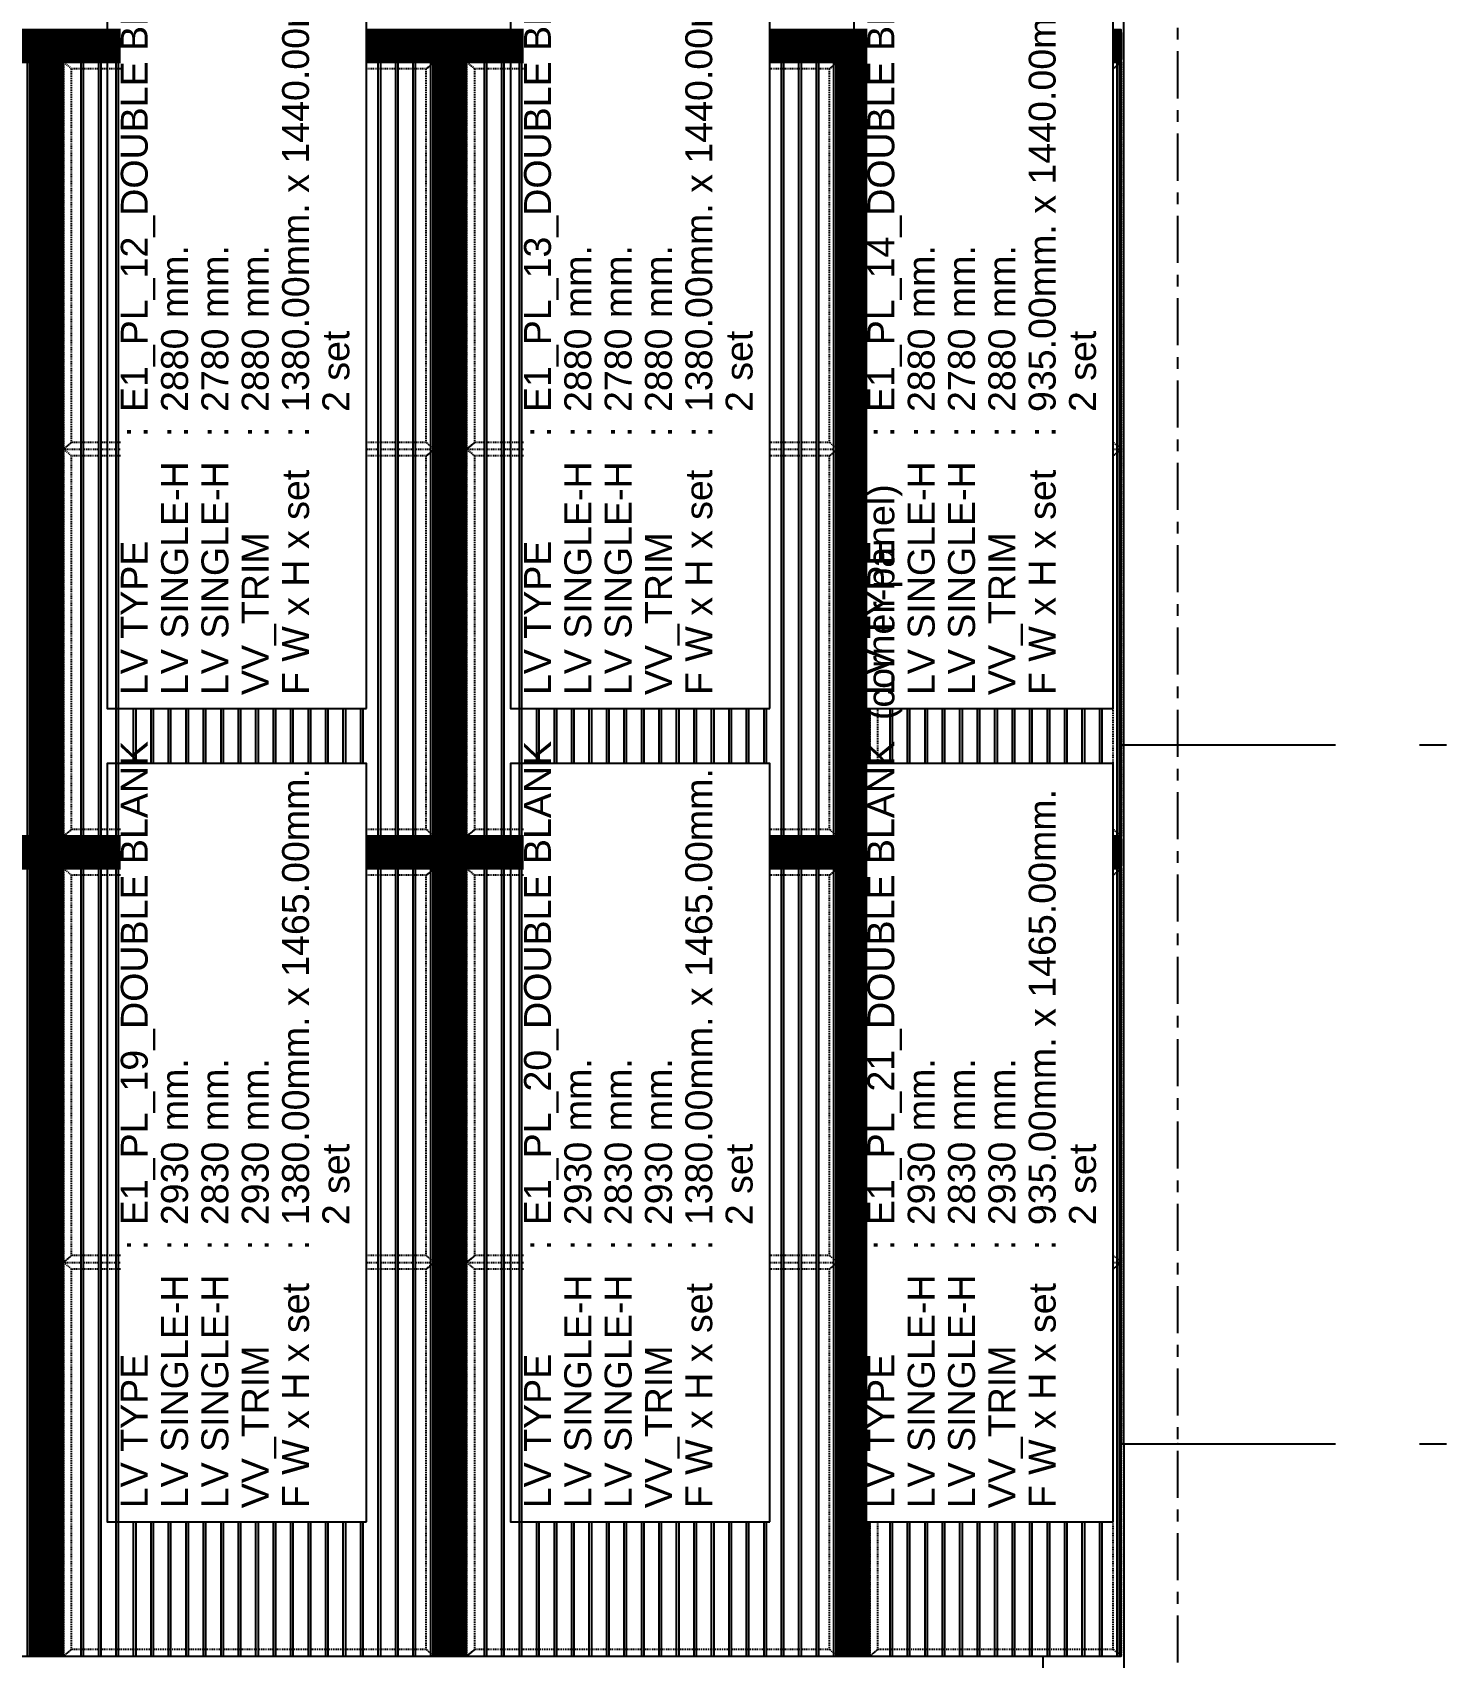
# Model space of a CAD drawing. Header units: millimetres. Extents: x -4391136 to -1798569, y -886572 to -291056.
# Drawn here: x -2420767 to -2415507, y -390535 to -384490 of the extents above; entities that cross this region are included whole.
import ezdxf
from ezdxf.enums import TextEntityAlignment as Align

# ---------------------------------------------------------------- set-up
doc = ezdxf.new("R2010")
doc.units = ezdxf.units.MM
doc.set_wipeout_variables(frame=1)
for name, pattern in [('ACM_Grid2', [9, 6, -1, 1, -1]), ('CENTER', [50.8, 31.75, -6.35, 6.35, -6.35]), ('HIDDEN', [0.375, 0.25, -0.125]), ('HIDDEN2', [4.7625, 3.175, -1.5875]), ('TA_GL_000.70000', [1.925, 0.7, -0.175, 0.175, -0.175, 0.7]), ('TA_GL_005.00000', [13.75, 5, -1.25, 1.25, -1.25, 5]), ('TA_HL_001.00000', [6.5, 3.55, -2.95]), ('Xref-E1-E4$0$E1_Ent2-CRD$0$Dash 1_16_', [317.5, 158.75, -158.75])]:
    doc.linetypes.add(name, pattern=pattern)
for name, color, linetype in [('000 - 0_SYM_DWG_GRID-BUBBLE_MAIN_COLOR_1', 7, 'Continuous'), ('000 - 0_SYM_DWG_GRIDLINE_MAIN_COLOR_251', 7, 'Continuous'), ('000 - GRID', 7, 'CENTER'), ('010 - ASPG_EXTR_MAIN_COLOR_2', 7, 'Continuous'), ('010 - ASPG_EXTR_WIPEOUT_', 7, 'Continuous'), ('010 - ASPG_FRAMING_MAIN_COLOR_1', 7, 'Continuous'), ('010 - ASPG_FRAMING_MAIN_COLOR_2', 7, 'Continuous'), ('010 - ASPG_FRAMING_SUB_COLOR_2', 7, 'Continuous'), ('010 - ASPG_FRAMING_WIPEOUT_', 7, 'Continuous'), ('_[-125x65x6x8', 7, 'Continuous'), ('_PLATE-SC', 7, 'Continuous'), ('_SC -100x100x6x8', 7, 'Continuous'), ('_SC-D1', 7, 'Continuous'), ('G-ANNO-HATCH-G251', 7, 'Continuous'), ('Xref-E1-E4$0$E1_Ent2-CRD$0$_Beam', 7, 'Continuous'), ('Xref-E1-E4$0$E1_Ent2-CRD$0$_Col', 7, 'Continuous'), ('Xref-E1-E4$0$E1_Ent2-CRD$0$A-242-MH_STAIR', 7, 'Xref-E1-E4$0$E1_Ent2-CRD$0$Dash 1_16_')]:
    doc.layers.add(name, color=color, linetype=linetype)
for name, color, linetype, plot in [('000 - ESTIMATE_ASPG_MAIN_COLOR_6', 7, 'Continuous', False), ('000 - ESTIMATE_ASPG_TEXT_COLOR_1', 7, 'Continuous', False), ('000 - ESTIMATE_ASPG_WIPEOUT_', 7, 'Continuous', False), ('000_AREA_ASPG_AREA_HATCH_', 7, 'Continuous', False), ('000_AREA_ASPG_AREA_MAIN_COLOR_1', 7, 'Continuous', False)]:
    doc.layers.add(name, color=color, linetype=linetype, plot=plot)
doc.layers.add('ACM_Line_Grid Line _Existing__Lw2_', color=7, linetype='ACM_Grid2', lineweight=9)
doc.styles.add('_Arial', font='arial.ttf')
doc.styles.add('Arial', font='arial.ttf', dxfattribs={"height": 1500})
doc.styles.add('TA', font='', dxfattribs={"height": 4.5})
doc.styles.get('TA').set_extended_font_data('Cordia New')

# ---------------------------------------------------------------- blocks, each defined once
blk = doc.blocks.new('_PL-01')
at = {"layer": 'G-ANNO-HATCH-G251'}
h = blk.add_hatch(dxfattribs=at)
h.set_pattern_fill('AR-CONC', scale=0.05)
h.set_pattern_definition([(50, (-178564.836, -85577.109), (9.10923345, -0.79695428), [0.9525, -10.4775]), (355, (-178564.836, -85577.109), (-1.76217107, 9.55284226), [0.762, -8.3820292]), (100.4514447, (-178564.077, -85577.176), (7.34706235, 8.7558876), [0.80950044, -8.90451223]), (46.1842, (-178564.836, -85574.569), (13.55395204, -2.1021164), [1.42875, -15.71625]), (96.6355576, (-178563.706, -85574.744), (11.8702067, 12.3713062), [1.2142512, -13.3567804]), (351.184151, (-178564.836, -85574.57), (11.8702067, 12.3713062), [1.1429984, -12.5729866]), (21, (-178563.566, -85575.204), (7.58071956, -5.1132599), [0.9525, -10.4775]), (326, (-178563.566, -85575.204), (3.0901014, 9.2093983), [0.762, -8.382]), (71.451445, (-178562.934, -85575.63), (10.67082096, 4.09613844), [0.80950044, -8.9044969]), (37.5, (-178564.8358, -85577.1093), (0.15443016, 4.227751944), [0, -8.2804, 0, -8.509, 0, -8.41375]), (7.5, (-178564.836, -85577.1093), (3.34098313, 5.00902874), [0, -4.8514, 0, -8.0899, 0, -3.20675]), (327.5, (-178567.668, -85577.1093), (6.77952976, -0.2864372), [0, -3.175, 0, -9.906, 0, -13.1445]), (317.5, (-178568.938, -85577.1093), (7.40645907, 1.27132455), [0, -4.1275, 0, -6.5786, 0, -9.3345])])
h.paths.add_polyline_path([(70, 0), (-70, 0), (-70, -10), (70, -10)])
h = blk.add_hatch(dxfattribs=at)
h.set_pattern_fill('ANSI32', scale=0.5, angle=90)
h.set_pattern_definition([(135, (-178371.5467, -85577.1093), (-3.36759605, -3.36759605), []), (135, (-178371.5467, -85574.8643), (-3.36759605, -3.36759605), [])])
h.paths.add_polyline_path([(70, -10), (-70, -10), (-70, -20), (70, -20)])
at = {"color": 7}
for points in [[(-70, 0), (70, 0), (70, -10), (-70, -10)], [(-70, -10), (70, -10), (70, -20), (-70, -20)]]:
    blk.add_lwpolyline(points, close=True, dxfattribs=at)
at = {"layer": 'ACM_Line_Grid Line _Existing__Lw2_', "color": 7, "lineweight": 20}
blk.add_line((0, 0), (0, -20), dxfattribs=at)
blk = doc.blocks.new('*U1506')
at = {"color": 7}
for p, q in [((-3, 4510.5), (-63, 4510.5)), ((-57.9, 4505.5), (-50, 4505.5)), ((-50, 5.5), (-50, 4505.5)), ((-50, 4505.5), (50, 4505.5)), ((-24.8, 4482.1), (-24.8, 4468.8)), ((-24.8, 4482.1), (-23.6, 4480.8)), ((-22.4, 4482.1), (-23.6, 4480.8)), ((-23.6, 4480.8), (-23.6, 4470.1)), ((-22.4, 4482.1), (-21.2, 4480.8)), ((-22.4, 4482.1), (-22.4, 4468.8)), ((-20, 4482.1), (-21.2, 4480.8)), ((-21.2, 4480.8), (-21.2, 4470.1)), ((-20, 4482.1), (-18.8, 4480.8)), ((-20, 4482.1), (-20, 4468.8)), ((-17.6, 4486.3), (-18.8, 4485.5)), ((-18.8, 4485.5), (-18.8, 4465.5)), ((-17.6, 4486.3), (-11, 4486.3)), ((-17.6, 4479.1), (-11, 4479.1)), ((-11, 4486.3), (-9.8, 4485.5)), ((-9.8, 4489), (-9.8, 4462)), ((-9.8, 4489), (-8, 4489)), ((-8, 4489), (-8, 4462)), ((-3, 4505.5), (-3, 4510.5)), ((4, 4462), (4, 4489)), ((5.8, 4489), (4, 4489)), ((5.8, 4462), (5.8, 4489)), ((7, 4486.3), (5.8, 4485.5)), ((13.6, 4486.3), (7, 4486.3)), ((13.6, 4479.1), (7, 4479.1)), ((13.6, 4486.3), (14.8, 4485.5)), ((14.8, 4465.5), (14.8, 4485.5)), ((22.6, 4486.3), (16, 4486.3)), ((22.6, 4479.1), (16, 4479.1)), ((22.6, 4486.3), (23.8, 4485.5)), ((23.8, 4465.5), (23.8, 4485.5)), ((25, 4482.1), (23.8, 4480.8)), ((26.2, 4480.8), (25, 4482.1)), ((25, 4468.8), (25, 4482.1)), ((27.4, 4482.1), (26.2, 4480.8)), ((26.2, 4470.2), (26.2, 4480.8)), ((28.6, 4480.8), (27.4, 4482.1)), ((27.4, 4468.8), (27.4, 4482.1)), ((29.8, 4482.1), (28.6, 4480.8)), ((28.6, 4480.8), (28.6, 4470.2)), ((29.8, 4468.8), (29.8, 4482.1)), ((50, 4505.5), (50, 5.5)), ((-24.8, 4468.8), (-23.6, 4470.1)), ((-23.6, 4470.1), (-22.4, 4468.8)), ((-22.4, 4468.8), (-21.2, 4470.1)), ((-21.2, 4470.1), (-20, 4468.8)), ((-20, 4468.8), (-18.8, 4470.2)), ((-17.6, 4464.7), (-18.8, 4465.5)), ((-17.6, 4471.9), (-11, 4471.9)), ((-17.6, 4464.7), (-11, 4464.7)), ((-11, 4464.7), (-9.8, 4465.5)), ((-9.8, 4462), (-8, 4462)), ((5.8, 4462), (4, 4462)), ((7, 4464.7), (5.8, 4465.5)), ((13.6, 4471.9), (7, 4471.9)), ((13.6, 4464.7), (7, 4464.7)), ((13.6, 4464.7), (14.8, 4465.5)), ((22.6, 4471.9), (16, 4471.9)), ((22.6, 4464.7), (16, 4464.7)), ((22.6, 4464.7), (23.8, 4465.5)), ((25, 4468.8), (23.8, 4470.2)), ((25, 4468.8), (26.2, 4470.2)), ((27.4, 4468.8), (26.2, 4470.2)), ((27.4, 4468.8), (28.6, 4470.2)), ((29.8, 4468.8), (28.6, 4470.2)), ((-3, 0.5), (-63, 0.5)), ((-57.9, 5.5), (-50, 5.5)), ((-50, 5.5), (50, 5.5)), ((-24.8, 28.8), (-24.8, 42.1)), ((-24.8, 42.1), (-23.6, 40.8)), ((-24.8, 28.8), (-23.6, 30.2)), ((-23.6, 40.8), (-22.4, 42.1)), ((-23.6, 30.2), (-23.6, 40.8)), ((-22.4, 28.8), (-23.6, 30.2)), ((-22.4, 42.1), (-21.2, 40.8)), ((-22.4, 28.8), (-22.4, 42.1)), ((-22.4, 28.8), (-21.2, 30.2)), ((-21.2, 40.8), (-20, 42.1)), ((-21.2, 30.2), (-21.2, 40.8)), ((-20, 28.8), (-21.2, 30.2)), ((-20, 42.1), (-18.8, 40.8)), ((-20, 28.8), (-20, 42.1)), ((-20, 28.8), (-18.8, 30.2)), ((-17.6, 46.3), (-18.8, 45.5)), ((-18.8, 25.5), (-18.8, 45.5)), ((-17.6, 24.7), (-18.8, 25.5)), ((-17.6, 46.3), (-11, 46.3)), ((-17.6, 39.1), (-11, 39.1)), ((-17.6, 31.9), (-11, 31.9)), ((-17.6, 24.7), (-11, 24.7)), ((-11, 46.3), (-9.8, 45.5)), ((-11, 24.7), (-9.8, 25.5)), ((-9.8, 22), (-9.8, 49)), ((-9.8, 49), (-8, 49)), ((-9.8, 22), (-8, 22)), ((-8, 22), (-8, 49)), ((-3, 5.5), (-3, 0.5)), ((4, 49), (4, 22)), ((5.8, 49), (4, 49)), ((5.8, 22), (4, 22)), ((5.8, 49), (5.8, 22)), ((7, 46.3), (5.8, 45.5)), ((7, 24.7), (5.8, 25.5)), ((13.6, 46.3), (7, 46.3)), ((13.6, 39.1), (7, 39.1)), ((13.6, 31.9), (7, 31.9)), ((13.6, 24.7), (7, 24.7)), ((13.6, 46.3), (14.8, 45.5)), ((13.6, 24.7), (14.8, 25.5)), ((14.8, 45.5), (14.8, 25.5)), ((22.6, 46.3), (16, 46.3)), ((22.6, 39.1), (16, 39.1)), ((22.6, 31.9), (16, 31.9)), ((22.6, 24.7), (16, 24.7)), ((22.6, 46.3), (23.8, 45.5)), ((22.6, 24.7), (23.8, 25.5)), ((23.8, 45.5), (23.8, 25.5)), ((25, 42.1), (23.8, 40.8)), ((25, 28.8), (23.8, 30.2)), ((25, 42.1), (26.2, 40.8)), ((25, 42.1), (25, 28.8)), ((26.2, 30.1), (25, 28.8)), ((27.4, 42.1), (26.2, 40.8)), ((26.2, 40.8), (26.2, 30.1)), ((27.4, 28.8), (26.2, 30.1)), ((27.4, 42.1), (28.6, 40.8)), ((27.4, 42.1), (27.4, 28.8)), ((28.6, 30.1), (27.4, 28.8)), ((29.8, 42.1), (28.6, 40.8)), ((28.6, 30.1), (28.6, 40.8)), ((29.8, 28.8), (28.6, 30.1)), ((29.8, 42.1), (29.8, 28.8))]:
    blk.add_line(p, q, dxfattribs=at)
at = {"color": 7, "linetype": 'HIDDEN'}
for p, q in [((-8, 4500.5), (-8, 4455.6)), ((-3, 4505.5), (-3, 5.5)), ((3, 5.5), (3, 4505.5)), ((-8, 10.5), (-8, 55.3))]:
    blk.add_line(p, q, dxfattribs=at)
at = {"color": 7}
for points in [[(-17.6, 4486.3, 0.325), (-17.6, 4479.1, 0.325), (-17.6, 4471.9, 0.325), (-17.6, 4464.7, 0.325)], [(-11, 4486.3, -0.325), (-11, 4479.1, -0.325), (-11, 4471.9, -0.325), (-11, 4464.7, -0.325)], [(7, 4464.7, -0.325), (7, 4471.9, -0.325), (7, 4479.1, -0.325), (7, 4486.3, -0.325)], [(13.6, 4464.7, 0.325), (13.6, 4471.9, 0.325), (13.6, 4479.1, 0.325), (13.6, 4486.3, 0.325)], [(22.6, 4464.7, 0.325), (22.6, 4471.9, 0.325), (22.6, 4479.1, 0.325), (22.6, 4486.3, 0.325)], [(-17.6, 24.7, -0.325), (-17.6, 31.9, -0.325), (-17.6, 39.1, -0.325), (-17.6, 46.3, -0.325)], [(-11, 24.7, 0.325), (-11, 31.9, 0.325), (-11, 39.1, 0.325), (-11, 46.3, 0.325)], [(7, 46.3, 0.325), (7, 39.1, 0.325), (7, 31.9, 0.325), (7, 24.7, 0.325)], [(13.6, 46.3, -0.325), (13.6, 39.1, -0.325), (13.6, 31.9, -0.325), (13.6, 24.7, -0.325)], [(22.6, 46.3, -0.325), (22.6, 39.1, -0.325), (22.6, 31.9, -0.325), (22.6, 24.7, -0.325)]]:
    blk.add_lwpolyline(points, format="xyb", dxfattribs=at)
for points in [[(16, 4486.3, 0.325), (16, 4479.1, 0.325), (16, 4471.9, 0.325), (16, 4464.7), (14.8, 4465.5), (14.8, 4485.5)], [(16, 24.7, -0.325), (16, 31.9, -0.325), (16, 39.1, -0.325), (16, 46.3), (14.8, 45.5), (14.8, 25.5)]]:
    blk.add_lwpolyline(points, format="xyb", close=True, dxfattribs=at)
for centre, radius, start, end in [((-57.2, 4511.4), 5.91, 188.47924, 263.15021), ((-18.3, 4475.5), 9.29, 134.32225, 225.67775), ((23.3, 4475.5), 9.29, 314.32225, 45.67775), ((71.5, 4471.4), 47.7, 178.49035, 181.50965), ((-57.2, -0.4), 5.91, 96.84979, 171.52076), ((-18.3, 35.5), 9.29, 134.32225, 225.67775), ((71.5, 39.5), 47.7, 178.49035, 181.50965), ((23.3, 35.5), 9.29, 314.32225, 45.67775)]:
    blk.add_arc(centre, radius, start, end, dxfattribs=at)
at = {"color": 7, "linetype": 'HIDDEN'}
for centre, radius, start, end in [((-13, 4500.5), 5, 0, 90), ((-2.1, 4456.3), 5.91, 186.84979, 261.52076), ((-2.1, 54.6), 5.91, 98.47924, 173.15021), ((-13, 10.5), 5, 270, 0)]:
    blk.add_arc(centre, radius, start, end, dxfattribs=at)
at = {"layer": 'Defpoints', "color": 7}
blk.add_line((0, 4510.5), (0, 0.5), dxfattribs=at)
blk = doc.blocks.new('*U1505')
at = {"color": 7}
for p, q in [((-3, 4510.5), (-63, 4510.5)), ((-57.9, 4505.5), (-50, 4505.5)), ((-50, 5.5), (-50, 4505.5)), ((-50, 4505.5), (50, 4505.5)), ((-24.8, 4482.1), (-24.8, 4468.8)), ((-24.8, 4482.1), (-23.6, 4480.8)), ((-22.4, 4482.1), (-23.6, 4480.8)), ((-23.6, 4480.8), (-23.6, 4470.1)), ((-22.4, 4482.1), (-21.2, 4480.8)), ((-22.4, 4482.1), (-22.4, 4468.8)), ((-20, 4482.1), (-21.2, 4480.8)), ((-21.2, 4480.8), (-21.2, 4470.1)), ((-20, 4482.1), (-18.8, 4480.8)), ((-20, 4482.1), (-20, 4468.8)), ((-17.6, 4486.3), (-18.8, 4485.5)), ((-18.8, 4485.5), (-18.8, 4465.5)), ((-17.6, 4486.3), (-11, 4486.3)), ((-17.6, 4479.1), (-11, 4479.1)), ((-11, 4486.3), (-9.8, 4485.5)), ((-9.8, 4489), (-9.8, 4462)), ((-9.8, 4489), (-8, 4489)), ((-8, 4489), (-8, 4462)), ((-3, 4505.5), (-3, 4510.5)), ((4, 4462), (4, 4489)), ((5.8, 4489), (4, 4489)), ((5.8, 4462), (5.8, 4489)), ((7, 4486.3), (5.8, 4485.5)), ((13.6, 4486.3), (7, 4486.3)), ((13.6, 4479.1), (7, 4479.1)), ((13.6, 4486.3), (14.8, 4485.5)), ((14.8, 4465.5), (14.8, 4485.5)), ((22.6, 4486.3), (16, 4486.3)), ((22.6, 4479.1), (16, 4479.1)), ((22.6, 4486.3), (23.8, 4485.5)), ((23.8, 4465.5), (23.8, 4485.5)), ((25, 4482.1), (23.8, 4480.8)), ((26.2, 4480.8), (25, 4482.1)), ((25, 4468.8), (25, 4482.1)), ((27.4, 4482.1), (26.2, 4480.8)), ((26.2, 4470.2), (26.2, 4480.8)), ((28.6, 4480.8), (27.4, 4482.1)), ((27.4, 4468.8), (27.4, 4482.1)), ((29.8, 4482.1), (28.6, 4480.8)), ((28.6, 4480.8), (28.6, 4470.2)), ((29.8, 4468.8), (29.8, 4482.1)), ((50, 4505.5), (50, 5.5)), ((-24.8, 4468.8), (-23.6, 4470.1)), ((-23.6, 4470.1), (-22.4, 4468.8)), ((-22.4, 4468.8), (-21.2, 4470.1)), ((-21.2, 4470.1), (-20, 4468.8)), ((-20, 4468.8), (-18.8, 4470.2)), ((-17.6, 4464.7), (-18.8, 4465.5)), ((-17.6, 4471.9), (-11, 4471.9)), ((-17.6, 4464.7), (-11, 4464.7)), ((-11, 4464.7), (-9.8, 4465.5)), ((-9.8, 4462), (-8, 4462)), ((5.8, 4462), (4, 4462)), ((7, 4464.7), (5.8, 4465.5)), ((13.6, 4471.9), (7, 4471.9)), ((13.6, 4464.7), (7, 4464.7)), ((13.6, 4464.7), (14.8, 4465.5)), ((22.6, 4471.9), (16, 4471.9)), ((22.6, 4464.7), (16, 4464.7)), ((22.6, 4464.7), (23.8, 4465.5)), ((25, 4468.8), (23.8, 4470.2)), ((25, 4468.8), (26.2, 4470.2)), ((27.4, 4468.8), (26.2, 4470.2)), ((27.4, 4468.8), (28.6, 4470.2)), ((29.8, 4468.8), (28.6, 4470.2)), ((-3, 0.5), (-63, 0.5)), ((-57.9, 5.5), (-50, 5.5)), ((-50, 5.5), (50, 5.5)), ((-24.8, 28.8), (-24.8, 42.1)), ((-24.8, 42.1), (-23.6, 40.8)), ((-24.8, 28.8), (-23.6, 30.2)), ((-23.6, 40.8), (-22.4, 42.1)), ((-23.6, 30.2), (-23.6, 40.8)), ((-22.4, 28.8), (-23.6, 30.2)), ((-22.4, 42.1), (-21.2, 40.8)), ((-22.4, 28.8), (-22.4, 42.1)), ((-22.4, 28.8), (-21.2, 30.2)), ((-21.2, 40.8), (-20, 42.1)), ((-21.2, 30.2), (-21.2, 40.8)), ((-20, 28.8), (-21.2, 30.2)), ((-20, 42.1), (-18.8, 40.8)), ((-20, 28.8), (-20, 42.1)), ((-20, 28.8), (-18.8, 30.2)), ((-17.6, 46.3), (-18.8, 45.5)), ((-18.8, 25.5), (-18.8, 45.5)), ((-17.6, 24.7), (-18.8, 25.5)), ((-17.6, 46.3), (-11, 46.3)), ((-17.6, 39.1), (-11, 39.1)), ((-17.6, 31.9), (-11, 31.9)), ((-17.6, 24.7), (-11, 24.7)), ((-11, 46.3), (-9.8, 45.5)), ((-11, 24.7), (-9.8, 25.5)), ((-9.8, 22), (-9.8, 49)), ((-9.8, 49), (-8, 49)), ((-9.8, 22), (-8, 22)), ((-8, 22), (-8, 49)), ((-3, 5.5), (-3, 0.5)), ((4, 49), (4, 22)), ((5.8, 49), (4, 49)), ((5.8, 22), (4, 22)), ((5.8, 49), (5.8, 22)), ((7, 46.3), (5.8, 45.5)), ((7, 24.7), (5.8, 25.5)), ((13.6, 46.3), (7, 46.3)), ((13.6, 39.1), (7, 39.1)), ((13.6, 31.9), (7, 31.9)), ((13.6, 24.7), (7, 24.7)), ((13.6, 46.3), (14.8, 45.5)), ((13.6, 24.7), (14.8, 25.5)), ((14.8, 45.5), (14.8, 25.5)), ((22.6, 46.3), (16, 46.3)), ((22.6, 39.1), (16, 39.1)), ((22.6, 31.9), (16, 31.9)), ((22.6, 24.7), (16, 24.7)), ((22.6, 46.3), (23.8, 45.5)), ((22.6, 24.7), (23.8, 25.5)), ((23.8, 45.5), (23.8, 25.5)), ((25, 42.1), (23.8, 40.8)), ((25, 28.8), (23.8, 30.2)), ((25, 42.1), (26.2, 40.8)), ((25, 42.1), (25, 28.8)), ((26.2, 30.1), (25, 28.8)), ((27.4, 42.1), (26.2, 40.8)), ((26.2, 40.8), (26.2, 30.1)), ((27.4, 28.8), (26.2, 30.1)), ((27.4, 42.1), (28.6, 40.8)), ((27.4, 42.1), (27.4, 28.8)), ((28.6, 30.1), (27.4, 28.8)), ((29.8, 42.1), (28.6, 40.8)), ((28.6, 30.1), (28.6, 40.8)), ((29.8, 28.8), (28.6, 30.1)), ((29.8, 42.1), (29.8, 28.8))]:
    blk.add_line(p, q, dxfattribs=at)
at = {"color": 7, "linetype": 'HIDDEN'}
for p, q in [((-8, 4500.5), (-8, 4455.6)), ((-3, 4505.5), (-3, 5.5)), ((3, 5.5), (3, 4505.5)), ((-8, 10.5), (-8, 55.3))]:
    blk.add_line(p, q, dxfattribs=at)
at = {"color": 7}
for points in [[(-17.6, 4486.3, 0.325), (-17.6, 4479.1, 0.325), (-17.6, 4471.9, 0.325), (-17.6, 4464.7, 0.325)], [(-11, 4486.3, -0.325), (-11, 4479.1, -0.325), (-11, 4471.9, -0.325), (-11, 4464.7, -0.325)], [(7, 4464.7, -0.325), (7, 4471.9, -0.325), (7, 4479.1, -0.325), (7, 4486.3, -0.325)], [(13.6, 4464.7, 0.325), (13.6, 4471.9, 0.325), (13.6, 4479.1, 0.325), (13.6, 4486.3, 0.325)], [(22.6, 4464.7, 0.325), (22.6, 4471.9, 0.325), (22.6, 4479.1, 0.325), (22.6, 4486.3, 0.325)], [(-17.6, 24.7, -0.325), (-17.6, 31.9, -0.325), (-17.6, 39.1, -0.325), (-17.6, 46.3, -0.325)], [(-11, 24.7, 0.325), (-11, 31.9, 0.325), (-11, 39.1, 0.325), (-11, 46.3, 0.325)], [(7, 46.3, 0.325), (7, 39.1, 0.325), (7, 31.9, 0.325), (7, 24.7, 0.325)], [(13.6, 46.3, -0.325), (13.6, 39.1, -0.325), (13.6, 31.9, -0.325), (13.6, 24.7, -0.325)], [(22.6, 46.3, -0.325), (22.6, 39.1, -0.325), (22.6, 31.9, -0.325), (22.6, 24.7, -0.325)]]:
    blk.add_lwpolyline(points, format="xyb", dxfattribs=at)
for points in [[(16, 4486.3, 0.325), (16, 4479.1, 0.325), (16, 4471.9, 0.325), (16, 4464.7), (14.8, 4465.5), (14.8, 4485.5)], [(16, 24.7, -0.325), (16, 31.9, -0.325), (16, 39.1, -0.325), (16, 46.3), (14.8, 45.5), (14.8, 25.5)]]:
    blk.add_lwpolyline(points, format="xyb", close=True, dxfattribs=at)
for centre, radius, start, end in [((-57.2, 4511.4), 5.91, 188.47924, 263.15021), ((-18.3, 4475.5), 9.29, 134.32225, 225.67775), ((23.3, 4475.5), 9.29, 314.32225, 45.67775), ((71.5, 4471.4), 47.7, 178.49035, 181.50965), ((-57.2, -0.4), 5.91, 96.84979, 171.52076), ((-18.3, 35.5), 9.29, 134.32225, 225.67775), ((71.5, 39.5), 47.7, 178.49035, 181.50965), ((23.3, 35.5), 9.29, 314.32225, 45.67775)]:
    blk.add_arc(centre, radius, start, end, dxfattribs=at)
at = {"color": 7, "linetype": 'HIDDEN'}
for centre, radius, start, end in [((-13, 4500.5), 5, 0, 90), ((-2.1, 4456.3), 5.91, 186.84979, 261.52076), ((-2.1, 54.6), 5.91, 98.47924, 173.15021), ((-13, 10.5), 5, 270, 0)]:
    blk.add_arc(centre, radius, start, end, dxfattribs=at)
at = {"layer": 'Defpoints', "color": 7}
blk.add_line((0, 4510.5), (0, 0.5), dxfattribs=at)
blk = doc.blocks.new('*U1500')
at = {"color": 7, "linetype": 'HIDDEN2', "ltscale": 0.5}
blk.add_line((-6944.3, -26.5), (-16249.2, -26.5), dxfattribs=at)
at = {"color": 7}
blk.add_lwpolyline([(-6944.3, 32.5), (-16249.2, 32.5), (-16249.2, -32.5), (-6944.3, -32.5)], close=True, dxfattribs=at)
blk = doc.blocks.new('*U1501')
at = {"color": 7, "linetype": 'HIDDEN2', "ltscale": 0.5}
blk.add_line((-6944.3, -26.5), (-16249.2, -26.5), dxfattribs=at)
at = {"color": 7}
blk.add_lwpolyline([(-6944.3, 32.5), (-16249.2, 32.5), (-16249.2, -32.5), (-6944.3, -32.5)], close=True, dxfattribs=at)
blk = doc.blocks.new('*U1502')
at = {"color": 7, "linetype": 'HIDDEN2', "ltscale": 0.5}
blk.add_line((-6944.3, -26.5), (-16249.2, -26.5), dxfattribs=at)
at = {"color": 7}
blk.add_lwpolyline([(-6944.3, 32.5), (-16249.2, 32.5), (-16249.2, -32.5), (-6944.3, -32.5)], close=True, dxfattribs=at)
blk = doc.blocks.new('*U1503')
at = {"color": 7, "linetype": 'HIDDEN2', "ltscale": 0.5}
blk.add_line((-6944.3, -26.5), (-16249.2, -26.5), dxfattribs=at)
at = {"color": 7}
blk.add_lwpolyline([(-6944.3, 32.5), (-16249.2, 32.5), (-16249.2, -32.5), (-6944.3, -32.5)], close=True, dxfattribs=at)
blk = doc.blocks.new('_SC-D1')
at = {"color": 7}
blk.add_line((3, -36), (-3, -36), dxfattribs=at)
for points in [[(-50, 0), (50, 0), (50, -6), (-50, -6)], [(-3, -6), (3, -6), (3, -106), (-3, -106)]]:
    blk.add_lwpolyline(points, close=True, dxfattribs=at)
blk = doc.blocks.new('W-1-PP17-ENT2_REV00_20260528-110925_ELEVATION_1_')
at = {"layer": 'Xref-E1-E4$0$E1_Ent2-CRD$0$_Beam', "color": 7, "lineweight": -3}
for p, q in [((-500, 110640), (-9905, 110640)), ((-9905, 106090), (-500, 106090))]:
    blk.add_line(p, q, dxfattribs=at)
at = {"layer": 'Xref-E1-E4$0$E1_Ent2-CRD$0$_Col', "color": 7, "lineweight": -3}
blk.add_lwpolyline([(-500, 114740), (-500, 106090), (-200, 106090), (-200, 114740)], dxfattribs=at)
blk.add_lwpolyline([(-500, 106090), (-200, 106090), (-200, 102290), (-500, 102290)], close=True, dxfattribs=at)
at = {"layer": 'Xref-E1-E4$0$E1_Ent2-CRD$0$A-242-MH_STAIR', "color": 7, "lineweight": -3}
for p, q in [((-2467, 111340), (-2285, 111226.2)), ((-2000, 110740), (-2000, 111340)), ((-1725, 111230), (-1725, 111340)), ((-1700, 111340), (-1700, 110740)), ((-1725, 110930), (-1725, 111230)), ((-1725, 111230), (-500, 111230)), ((-1725, 111230), (-1725, 110930)), ((-2285, 111226.2), (-2005, 111051.2)), ((-2005, 111051.2), (-1811, 110930)), ((-1811, 110930), (-1725, 110930)), ((-1725, 110930), (-500, 110930)), ((-1700, 110740), (-2000, 110740))]:
    blk.add_line(p, q, dxfattribs=at)
at = {"layer": '_[-125x65x6x8', "color": 7}
for name, p in [('*U1500', (6394.3, 110240)), ('*U1502', (6394.3, 108740)), ('*U1503', (6394.3, 107840)), ('*U1501', (6394.3, 106490))]:
    blk.add_blockref(name, p, dxfattribs=at)
at = {"layer": '_PLATE-SC', "color": 7}
for p in [(-3735, 110640), (-800, 110640)]:
    blk.add_blockref('_PL-01', p, dxfattribs=at)
at = {"layer": '_PLATE-SC', "color": 7, "xscale": -1, "rotation": 180}
for p in [(-3735, 106090), (-800, 106090)]:
    blk.add_blockref('_PL-01', p, dxfattribs=at)
at = {"layer": '_SC -100x100x6x8', "color": 7}
for name, p in [('*U1506', (-3735, 106109.5)), ('*U1505', (-800, 106109.5))]:
    blk.add_blockref(name, p, dxfattribs=at)
at = {"layer": '_SC-D1', "color": 7}
for p in [(-3735, 110207.5), (-800, 110207.5), (-3735, 108707.5), (-800, 108707.5), (-3735, 107807.5), (-800, 107807.5), (-3735, 106457.5), (-800, 106457.5)]:
    blk.add_blockref('_SC-D1', p, dxfattribs=at)
blk = doc.blocks.new('*U1519')
at = {"layer": '000 - 0_SYM_DWG_GRIDLINE_MAIN_COLOR_251', "color": 7, "linetype": 'ByBlock', "ltscale": 5}
blk.add_line((20, 0), (-232, 0), dxfattribs=at)
at = {"layer": '000 - 0_SYM_DWG_GRIDLINE_MAIN_COLOR_251', "color": 7}
blk.add_point((-212, 0), dxfattribs=at)
at = {"color": 7, "style": 'TA', "flags": 1}
blk.add_attdef('LOCATION', (6, -6), '', height=4.5, rotation=270, dxfattribs=at)
blk = doc.blocks.new('*U2079')
at = {"layer": '000 - 0_SYM_DWG_GRIDLINE_MAIN_COLOR_251', "color": 7, "linetype": 'ByBlock', "ltscale": 5}
blk.add_line((20, 0), (-295.4, 0), dxfattribs=at)
at = {"color": 7, "style": 'TA', "flags": 1}
blk.add_attdef('LOCATION', (6, -6), '', height=4.5, rotation=270, dxfattribs=at)
at = {"layer": '000 - 0_SYM_DWG_GRID-BUBBLE_MAIN_COLOR_1', "color": 7, "style": 'Arial'}
blk.add_attdef('GRID-HEAD', text='', height=4, rotation=90, dxfattribs=at).set_placement((41.25, 0), align=Align.MIDDLE_CENTER)
blk = doc.blocks.new('W-1-PP17-ENT2_REV00_20260528-110925_ELEVATION_1_DIMS')
at = {"layer": '000 - 0_SYM_DWG_GRIDLINE_MAIN_COLOR_251', "color": 7, "linetype": 'TA_GL_005.00000', "xscale": 50, "yscale": 50, "zscale": 50, "rotation": 180}
for p in [(-10600, 108690), (-10600, 106090)]:
    blk.add_blockref('*U1519', p, dxfattribs=at)
at = {"layer": '000 - GRID', "color": 7, "linetype": 'TA_GL_000.70000', "xscale": 50.00000000000038, "yscale": 50.00000000000038, "zscale": 50.00000000000038, "rotation": 270}
blk.add_blockref('*U2079', (0, 101070), dxfattribs=at)
blk = doc.blocks.new('*U2054')
at = {"color": 7}
blk.add_wipeout([(50, 0), (1450, 0), (1450, 2930), (50, 2930)], dxfattribs=at).dxf.layer = '010 - ASPG_EXTR_WIPEOUT_'
at = {"layer": '010 - ASPG_EXTR_MAIN_COLOR_2', "color": 7}
for points in [[(125, 0), (135.2, 0), (135.2, 2930), (125, 2930)], [(190, 0), (200.2, 0), (200.2, 2930), (190, 2930)], [(255, 0), (265.2, 0), (265.2, 2930), (255, 2930)], [(320, 0), (330.2, 0), (330.2, 2930), (320, 2930)], [(385, 0), (395.2, 0), (395.2, 2930), (385, 2930)], [(450, 0), (460.2, 0), (460.2, 2930), (450, 2930)], [(515, 0), (525.2, 0), (525.2, 2930), (515, 2930)], [(580, 0), (590.2, 0), (590.2, 2930), (580, 2930)], [(645, 0), (655.2, 0), (655.2, 2930), (645, 2930)], [(710, 0), (720.2, 0), (720.2, 2930), (710, 2930)], [(775, 0), (785.2, 0), (785.2, 2930), (775, 2930)], [(840, 0), (850.2, 0), (850.2, 2930), (840, 2930)], [(905, 0), (915.2, 0), (915.2, 2930), (905, 2930)], [(970, 0), (980.2, 0), (980.2, 2930), (970, 2930)], [(1035, 0), (1045.2, 0), (1045.2, 2930), (1035, 2930)], [(1100, 0), (1110.2, 0), (1110.2, 2930), (1100, 2930)], [(1165, 0), (1175.2, 0), (1175.2, 2930), (1165, 2930)], [(1230, 0), (1240.2, 0), (1240.2, 2930), (1230, 2930)], [(1295, 0), (1305.2, 0), (1305.2, 2930), (1295, 2930)], [(1360, 0), (1370.2, 0), (1370.2, 2930), (1360, 2930)]]:
    blk.add_lwpolyline(points, close=True, dxfattribs=at)
at = {"layer": '010 - ASPG_FRAMING_SUB_COLOR_2', "color": 7}
blk.add_lwpolyline([(50, 0), (1450, 0), (1450, 2930), (50, 2930)], close=True, dxfattribs=at)
at = {"color": 7}
for points in [[(-50, 0), (50, 0), (50, 2930), (-50, 2930)], [(1450, 0), (1550, 0), (1550, 2930), (1450, 2930)]]:
    blk.add_wipeout(points, dxfattribs=at).dxf.layer = '010 - ASPG_EXTR_WIPEOUT_'
at = {"layer": '010 - ASPG_EXTR_MAIN_COLOR_2', "color": 7}
blk.add_lwpolyline([(1425, 0), (1435.2, 0), (1435.2, 2930), (1425, 2930)], close=True, dxfattribs=at)
at = {"layer": '010 - ASPG_FRAMING_MAIN_COLOR_1', "color": 7}
for points in [[(-50, 0), (-40, 0), (-40, 2930), (-50, 2930)], [(40, 0), (50, 0), (50, 2930), (40, 2930)], [(1450, 0), (1460, 0), (1460, 2930), (1450, 2930)], [(1540, 0), (1550, 0), (1550, 2930), (1540, 2930)]]:
    blk.add_lwpolyline(points, close=True, dxfattribs=at)
at = {"layer": '010 - ASPG_FRAMING_SUB_COLOR_2', "color": 7}
for points in [[(-50, 0), (50, 0), (50, 2930), (-50, 2930)], [(1450, 0), (1550, 0), (1550, 2930), (1450, 2930)]]:
    blk.add_lwpolyline(points, close=True, dxfattribs=at)
blk = doc.blocks.new('*U2051')
at = {"color": 7}
blk.add_wipeout([(50, 0), (995, 0), (995, 2930), (50, 2930)], dxfattribs=at).dxf.layer = '010 - ASPG_EXTR_WIPEOUT_'
at = {"layer": '010 - ASPG_EXTR_MAIN_COLOR_2', "color": 7}
for points in [[(134, 0), (144.2, 0), (144.2, 2930), (134, 2930)], [(199, 0), (209.2, 0), (209.2, 2930), (199, 2930)], [(264, 0), (274.2, 0), (274.2, 2930), (264, 2930)], [(329, 0), (339.2, 0), (339.2, 2930), (329, 2930)], [(394, 0), (404.2, 0), (404.2, 2930), (394, 2930)], [(459, 0), (469.2, 0), (469.2, 2930), (459, 2930)], [(524, 0), (534.2, 0), (534.2, 2930), (524, 2930)], [(589, 0), (599.2, 0), (599.2, 2930), (589, 2930)], [(654, 0), (664.2, 0), (664.2, 2930), (654, 2930)], [(719, 0), (729.2, 0), (729.2, 2930), (719, 2930)], [(784, 0), (794.2, 0), (794.2, 2930), (784, 2930)], [(849, 0), (859.2, 0), (859.2, 2930), (849, 2930)], [(914, 0), (924.2, 0), (924.2, 2930), (914, 2930)], [(979, 0), (989.2, 0), (989.2, 2930), (979, 2930)]]:
    blk.add_lwpolyline(points, close=True, dxfattribs=at)
at = {"layer": '010 - ASPG_FRAMING_SUB_COLOR_2', "color": 7}
blk.add_lwpolyline([(50, 0), (995, 0), (995, 2930), (50, 2930)], close=True, dxfattribs=at)
at = {"color": 7}
blk.add_wipeout([(-50, 0), (50, 0), (50, 2930), (-50, 2930)], dxfattribs=at).dxf.layer = '010 - ASPG_EXTR_WIPEOUT_'
at = {"layer": '010 - ASPG_FRAMING_MAIN_COLOR_1', "color": 7}
for points in [[(-50, 0), (-40, 0), (-40, 2930), (-50, 2930)], [(40, 0), (50, 0), (50, 2930), (40, 2930)]]:
    blk.add_lwpolyline(points, close=True, dxfattribs=at)
at = {"layer": '010 - ASPG_FRAMING_SUB_COLOR_2', "color": 7}
blk.add_lwpolyline([(-50, 0), (50, 0), (50, 2930), (-50, 2930)], close=True, dxfattribs=at)
blk = doc.blocks.new('*U2052')
at = {"color": 7}
blk.add_wipeout([(0, -40), (10109, -40), (10109, 40), (0, 40)], dxfattribs=at).dxf.layer = '010 - ASPG_FRAMING_WIPEOUT_'
at = {"layer": '010 - ASPG_FRAMING_MAIN_COLOR_2', "color": 7}
blk.add_lwpolyline([(0, -40), (10109, -40), (10109, 40), (0, 40)], close=True, dxfattribs=at)
at = {"color": 7}
for points in [[(-75, 40), (10109, 40), (10109, 50), (-75, 50)], [(-75, -50), (10109, -50), (10109, -40), (-75, -40)]]:
    blk.add_wipeout(points, dxfattribs=at).dxf.layer = '010 - ASPG_FRAMING_WIPEOUT_'
at = {"layer": '010 - ASPG_FRAMING_MAIN_COLOR_1', "color": 7}
for points in [[(-75, 40), (10109, 40), (10109, 50), (-75, 50)], [(-75, -50), (10109, -50), (10109, -40), (-75, -40)]]:
    blk.add_lwpolyline(points, close=True, dxfattribs=at)
blk = doc.blocks.new('*U2053')
at = {"color": 7}
blk.add_wipeout([(0, -40), (10109, -40), (10109, 40), (0, 40)], dxfattribs=at).dxf.layer = '010 - ASPG_FRAMING_WIPEOUT_'
at = {"layer": '010 - ASPG_FRAMING_MAIN_COLOR_2', "color": 7}
blk.add_lwpolyline([(0, -40), (10109, -40), (10109, 40), (0, 40)], close=True, dxfattribs=at)
at = {"color": 7}
for points in [[(-75, 40), (10109, 40), (10109, 50), (-75, 50)], [(-75, -50), (10109, -50), (10109, -40), (-75, -40)]]:
    blk.add_wipeout(points, dxfattribs=at).dxf.layer = '010 - ASPG_FRAMING_WIPEOUT_'
at = {"layer": '010 - ASPG_FRAMING_MAIN_COLOR_1', "color": 7}
for points in [[(-75, 40), (10109, 40), (10109, 50), (-75, 50)], [(-75, -50), (10109, -50), (10109, -40), (-75, -40)]]:
    blk.add_lwpolyline(points, close=True, dxfattribs=at)
blk = doc.blocks.new('*U2041')
at = {"color": 7}
blk.add_wipeout([(50, 0), (1450, 0), (1450, 2880), (50, 2880)], dxfattribs=at).dxf.layer = '010 - ASPG_EXTR_WIPEOUT_'
at = {"layer": '010 - ASPG_EXTR_MAIN_COLOR_2', "color": 7}
for points in [[(125, 0), (135.2, 0), (135.2, 2880), (125, 2880)], [(190, 0), (200.2, 0), (200.2, 2880), (190, 2880)], [(255, 0), (265.2, 0), (265.2, 2880), (255, 2880)], [(320, 0), (330.2, 0), (330.2, 2880), (320, 2880)], [(385, 0), (395.2, 0), (395.2, 2880), (385, 2880)], [(450, 0), (460.2, 0), (460.2, 2880), (450, 2880)], [(515, 0), (525.2, 0), (525.2, 2880), (515, 2880)], [(580, 0), (590.2, 0), (590.2, 2880), (580, 2880)], [(645, 0), (655.2, 0), (655.2, 2880), (645, 2880)], [(710, 0), (720.2, 0), (720.2, 2880), (710, 2880)], [(775, 0), (785.2, 0), (785.2, 2880), (775, 2880)], [(840, 0), (850.2, 0), (850.2, 2880), (840, 2880)], [(905, 0), (915.2, 0), (915.2, 2880), (905, 2880)], [(970, 0), (980.2, 0), (980.2, 2880), (970, 2880)], [(1035, 0), (1045.2, 0), (1045.2, 2880), (1035, 2880)], [(1100, 0), (1110.2, 0), (1110.2, 2880), (1100, 2880)], [(1165, 0), (1175.2, 0), (1175.2, 2880), (1165, 2880)], [(1230, 0), (1240.2, 0), (1240.2, 2880), (1230, 2880)], [(1295, 0), (1305.2, 0), (1305.2, 2880), (1295, 2880)], [(1360, 0), (1370.2, 0), (1370.2, 2880), (1360, 2880)]]:
    blk.add_lwpolyline(points, close=True, dxfattribs=at)
at = {"layer": '010 - ASPG_FRAMING_SUB_COLOR_2', "color": 7}
blk.add_lwpolyline([(50, 0), (1450, 0), (1450, 2880), (50, 2880)], close=True, dxfattribs=at)
at = {"color": 7}
for points in [[(-50, 0), (50, 0), (50, 2880), (-50, 2880)], [(1450, 0), (1550, 0), (1550, 2880), (1450, 2880)]]:
    blk.add_wipeout(points, dxfattribs=at).dxf.layer = '010 - ASPG_EXTR_WIPEOUT_'
at = {"layer": '010 - ASPG_EXTR_MAIN_COLOR_2', "color": 7}
blk.add_lwpolyline([(1425, 0), (1435.2, 0), (1435.2, 2880), (1425, 2880)], close=True, dxfattribs=at)
at = {"layer": '010 - ASPG_FRAMING_MAIN_COLOR_1', "color": 7}
for points in [[(-50, 0), (-40, 0), (-40, 2880), (-50, 2880)], [(40, 0), (50, 0), (50, 2880), (40, 2880)], [(1450, 0), (1460, 0), (1460, 2880), (1450, 2880)], [(1540, 0), (1550, 0), (1550, 2880), (1540, 2880)]]:
    blk.add_lwpolyline(points, close=True, dxfattribs=at)
at = {"layer": '010 - ASPG_FRAMING_SUB_COLOR_2', "color": 7}
for points in [[(-50, 0), (50, 0), (50, 2880), (-50, 2880)], [(1450, 0), (1550, 0), (1550, 2880), (1450, 2880)]]:
    blk.add_lwpolyline(points, close=True, dxfattribs=at)
blk = doc.blocks.new('*U2056')
at = {"color": 7}
blk.add_wipeout([(50, 0), (995, 0), (995, 2880), (50, 2880)], dxfattribs=at).dxf.layer = '010 - ASPG_EXTR_WIPEOUT_'
at = {"layer": '010 - ASPG_EXTR_MAIN_COLOR_2', "color": 7}
for points in [[(134, 0), (144.2, 0), (144.2, 2880), (134, 2880)], [(199, 0), (209.2, 0), (209.2, 2880), (199, 2880)], [(264, 0), (274.2, 0), (274.2, 2880), (264, 2880)], [(329, 0), (339.2, 0), (339.2, 2880), (329, 2880)], [(394, 0), (404.2, 0), (404.2, 2880), (394, 2880)], [(459, 0), (469.2, 0), (469.2, 2880), (459, 2880)], [(524, 0), (534.2, 0), (534.2, 2880), (524, 2880)], [(589, 0), (599.2, 0), (599.2, 2880), (589, 2880)], [(654, 0), (664.2, 0), (664.2, 2880), (654, 2880)], [(719, 0), (729.2, 0), (729.2, 2880), (719, 2880)], [(784, 0), (794.2, 0), (794.2, 2880), (784, 2880)], [(849, 0), (859.2, 0), (859.2, 2880), (849, 2880)], [(914, 0), (924.2, 0), (924.2, 2880), (914, 2880)], [(979, 0), (989.2, 0), (989.2, 2880), (979, 2880)]]:
    blk.add_lwpolyline(points, close=True, dxfattribs=at)
at = {"layer": '010 - ASPG_FRAMING_SUB_COLOR_2', "color": 7}
blk.add_lwpolyline([(50, 0), (995, 0), (995, 2880), (50, 2880)], close=True, dxfattribs=at)
at = {"color": 7}
blk.add_wipeout([(-50, 0), (50, 0), (50, 2880), (-50, 2880)], dxfattribs=at).dxf.layer = '010 - ASPG_EXTR_WIPEOUT_'
at = {"layer": '010 - ASPG_FRAMING_MAIN_COLOR_1', "color": 7}
for points in [[(-50, 0), (-40, 0), (-40, 2880), (-50, 2880)], [(40, 0), (50, 0), (50, 2880), (40, 2880)]]:
    blk.add_lwpolyline(points, close=True, dxfattribs=at)
at = {"layer": '010 - ASPG_FRAMING_SUB_COLOR_2', "color": 7}
blk.add_lwpolyline([(-50, 0), (50, 0), (50, 2880), (-50, 2880)], close=True, dxfattribs=at)
blk = doc.blocks.new('*U2379')
at = {"layer": '010 - ASPG_FRAMING_MAIN_COLOR_1', "color": 7, "linetype": 'ByBlock'}
for points in [[(0, 0), (0, 1380), (25, 1350), (25, 30), (0, 0)], [(1440, 1380), (0, 1380), (25, 1350), (1415, 1350)], [(1440, 0), (1440, 1380), (1415, 1350), (1415, 30), (1440, 0)], [(25, 30), (1415, 30), (1440, 0), (0, 0), (25, 30)]]:
    blk.add_lwpolyline(points, close=True, dxfattribs=at)
blk = doc.blocks.new('*U2380')
at = {"layer": '010 - ASPG_FRAMING_MAIN_COLOR_1', "color": 7, "linetype": 'ByBlock'}
for points in [[(0, 0), (0, 935), (25, 905), (25, 30), (0, 0)], [(1440, 935), (0, 935), (25, 905), (1415, 905)], [(1440, 0), (1440, 935), (1415, 905), (1415, 30), (1440, 0)], [(25, 30), (1415, 30), (1440, 0), (0, 0), (25, 30)]]:
    blk.add_lwpolyline(points, close=True, dxfattribs=at)
blk = doc.blocks.new('*U2382')
at = {"layer": '010 - ASPG_FRAMING_MAIN_COLOR_1', "color": 7, "linetype": 'ByBlock'}
for points in [[(0, 0), (0, 1380), (25, 1350), (25, 30), (0, 0)], [(1465, 1380), (0, 1380), (25, 1350), (1440, 1350)], [(1465, 0), (1465, 1380), (1440, 1350), (1440, 30), (1465, 0)], [(25, 30), (1440, 30), (1465, 0), (0, 0), (25, 30)]]:
    blk.add_lwpolyline(points, close=True, dxfattribs=at)
blk = doc.blocks.new('*U2383')
at = {"layer": '010 - ASPG_FRAMING_MAIN_COLOR_1', "color": 7, "linetype": 'ByBlock'}
for points in [[(0, 0), (0, 935), (25, 905), (25, 30), (0, 0)], [(1465, 935), (0, 935), (25, 905), (1440, 905)], [(1465, 0), (1465, 935), (1440, 905), (1440, 30), (1465, 0)], [(25, 30), (1440, 30), (1465, 0), (0, 0), (25, 30)]]:
    blk.add_lwpolyline(points, close=True, dxfattribs=at)
blk = doc.blocks.new('A$Cd3cf6656')
at = {"color": 7}
blk.add_wipeout([(-964.7, -457.4), (1855.6, -457.4), (1855.6, 457.4), (-964.7, 457.4)], dxfattribs=at).dxf.layer = '000 - ESTIMATE_ASPG_WIPEOUT_'
at = {"layer": '000 - ESTIMATE_ASPG_MAIN_COLOR_6', "color": 7}
blk.add_lwpolyline([(-964.7, -457.4), (1855.6, -457.4), (1855.6, 507.4), (-964.7, 507.4)], close=True, dxfattribs=at)
at = {"layer": '000 - ESTIMATE_ASPG_TEXT_COLOR_1', "color": 7, "style": '_Arial'}
for s, p in [('LV TYPE', (-914.7, 356.5)), (':', (45, 356.5)), ('LV SINGLE-H', (-914.7, 206.5)), (':', (45, 206.5)), ('LV SINGLE-H', (-914.7, 56.5)), (':', (45, 56.5)), ('VV_TRIM', (-914.7, -93.5)), (':', (45, -93.5)), ('F W x H x set', (-914.7, -243.5)), (':', (45, -243.5))]:
    blk.add_text(s, height=100, dxfattribs=at).set_placement(p)
for tag, p in [('LV_TYPE_VAL', (138.1, 356.5)), ('LV_SIN-H_VAL', (138.1, 206.5)), ('LV_DOU-H_VAL', (138.1, 56.5)), ('V-TRIM_VAL', (138.1, -93.5)), ('FRAME_VAL', (138.1, -243.5)), ('FRAME_SET', (138.1, -393.5))]:
    blk.add_attdef(tag, p, '', height=100, dxfattribs=at)
blk = doc.blocks.new('*U2673')
at = {"layer": '000_AREA_ASPG_AREA_HATCH_', "transparency": 33554539}
h = blk.add_hatch(dxfattribs=at)
h.set_pattern_fill('ANSI31')
h.set_pattern_definition([(45, (-24.4354, 2854.1105), (-2.245064, 2.245064), [])])
h.paths.add_polyline_path([(-60, 0), (60, 0), (60, 2880), (-60, 2880)])
at = {"layer": '000_AREA_ASPG_AREA_MAIN_COLOR_1', "color": 7}
blk.add_lwpolyline([(-60, 0), (60, 0), (60, 2880), (-60, 2880)], close=True, dxfattribs=at)
blk = doc.blocks.new('*U2674')
at = {"layer": '000_AREA_ASPG_AREA_HATCH_', "transparency": 33554539}
h = blk.add_hatch(dxfattribs=at)
h.set_pattern_fill('ANSI31')
h.set_pattern_definition([(45, (-24.4354, 2904.1105), (-2.245064, 2.245064), [])])
h.paths.add_polyline_path([(-60, 0), (60, 0), (60, 2930), (-60, 2930)])
at = {"layer": '000_AREA_ASPG_AREA_MAIN_COLOR_1', "color": 7}
blk.add_lwpolyline([(-60, 0), (60, 0), (60, 2930), (-60, 2930)], close=True, dxfattribs=at)
blk = doc.blocks.new('*U2675')
at = {"layer": '000_AREA_ASPG_AREA_HATCH_', "transparency": 33554539}
h = blk.add_hatch(dxfattribs=at)
h.set_pattern_fill('ANSI31')
h.set_pattern_definition([(45, (-24.4354, 10083.1105), (-2.245064, 2.245064), [])])
h.paths.add_polyline_path([(-60, 0), (60, 0), (60, 10109), (-60, 10109)])
at = {"layer": '000_AREA_ASPG_AREA_MAIN_COLOR_1', "color": 7}
blk.add_lwpolyline([(-60, 0), (60, 0), (60, 10109), (-60, 10109)], close=True, dxfattribs=at)

msp = doc.modelspace()

# ---------------------------------------------------------------- block references
at = {"color": 7}
for name in ['W-1-PP17-ENT2_REV00_20260528-110925_ELEVATION_1_DIMS', 'W-1-PP17-ENT2_REV00_20260528-110925_ELEVATION_1_']:
    msp.add_blockref(name, (-2416507, -495830.4), dxfattribs=at)

# ---------------------------------------------------------------- next in the draw order: block references
at = {"color": 7, "xscale": -1, "rotation": 180}
msp.add_blockref('*U2053', (-2426826, -384540.4), dxfattribs=at)
at = {"color": 7}
msp.add_blockref('*U2054', (-2422212, -390530.4), dxfattribs=at)

# ---------------------------------------------------------------- next in the draw order: block references
msp.add_blockref('*U2054', (-2420712, -390530.4), dxfattribs=at)

# ---------------------------------------------------------------- next in the draw order: block references
msp.add_blockref('*U2054', (-2419212, -390530.4), dxfattribs=at)

# ---------------------------------------------------------------- next in the draw order: block references
at = {"color": 7, "xscale": -1, "rotation": 180}
msp.add_blockref('*U2052', (-2426826, -387540.4), dxfattribs=at)
at = {"color": 7, "linetype": 'TA_HL_001.00000', "yscale": -1, "rotation": 90}
msp.add_blockref('*U2382', (-2420652, -390530.4), dxfattribs=at)

# ---------------------------------------------------------------- next in the draw order: block references
at = {"color": 7}
for name, p in [('*U2041', (-2422212, -387480.4)), ('*U2674', (-2420712, -390530.4)), ('*U2674', (-2419212, -390530.4)), ('*U2051', (-2417712, -390530.4))]:
    msp.add_blockref(name, p, dxfattribs=at)
at = {"color": 7, "linetype": 'TA_HL_001.00000', "yscale": -1, "rotation": 90}
msp.add_blockref('*U2382', (-2420652, -389065.4), dxfattribs=at)

# ---------------------------------------------------------------- next in the draw order: block references
at = {"color": 7}
for name, p in [('*U2041', (-2420712, -387480.4)), ('*U2674', (-2417712, -390530.4))]:
    msp.add_blockref(name, p, dxfattribs=at)
at = {"color": 7, "linetype": 'TA_HL_001.00000', "yscale": -1, "rotation": 90}
for name, p in [('*U2382', (-2419152, -389065.4)), ('*U2383', (-2417652, -389065.4)), ('*U2382', (-2419152, -390530.4)), ('*U2383', (-2417652, -390530.4))]:
    msp.add_blockref(name, p, dxfattribs=at)

# ---------------------------------------------------------------- next in the draw order: block references
at = {"color": 7}
for name, p in [('*U2673', (-2420712, -387480.4)), ('*U2041', (-2419212, -387480.4))]:
    msp.add_blockref(name, p, dxfattribs=at)

# ---------------------------------------------------------------- next in the draw order: block references
at = {"color": 7, "linetype": 'TA_HL_001.00000', "yscale": -1, "rotation": 90}
for p in [(-2420652, -386040.4), (-2420652, -387480.4)]:
    msp.add_blockref('*U2379', p, dxfattribs=at)
at = {"color": 7}
for name, p in [('*U2673', (-2419212, -387480.4)), ('*U2056', (-2417712, -387480.4))]:
    msp.add_blockref(name, p, dxfattribs=at)

# ---------------------------------------------------------------- next in the draw order: block references
at = {"color": 7, "xscale": -1, "yscale": -1, "rotation": 90}
for p in [(-2426826, -384540.4), (-2426826, -387540.4)]:
    msp.add_blockref('*U2675', p, dxfattribs=at)
at = {"color": 7, "linetype": 'TA_HL_001.00000', "yscale": -1, "rotation": 90}
for name, p in [('*U2379', (-2419152, -386040.4)), ('*U2380', (-2417652, -386040.4)), ('*U2379', (-2419152, -387480.4)), ('*U2380', (-2417652, -387480.4))]:
    msp.add_blockref(name, p, dxfattribs=at)
at = {"color": 7}
msp.add_blockref('*U2673', (-2417712, -387480.4), dxfattribs=at)

# ---------------------------------------------------------------- next in the draw order: block references
at = {"color": 7, "rotation": 90}
for p, values in [((-2417204.5, -386040.4), {'LV_TYPE_VAL': 'E1_PL_14_DOUBLE BLANK  (corner-panel)', 'LV_SIN-H_VAL': '2880 mm. ', 'LV_DOU-H_VAL': '2780 mm. ', 'V-TRIM_VAL': '2880 mm.', 'FRAME_VAL': '935.00mm. x 1440.00mm.', 'FRAME_SET': '2 set'}), ((-2419982, -386040.4), {'LV_TYPE_VAL': 'E1_PL_12_DOUBLE BLANK', 'LV_SIN-H_VAL': '2880 mm. ', 'LV_DOU-H_VAL': '2780 mm. ', 'V-TRIM_VAL': '2880 mm.', 'FRAME_VAL': '1380.00mm. x 1440.00mm.', 'FRAME_SET': '2 set'}), ((-2418482, -386040.4), {'LV_TYPE_VAL': 'E1_PL_13_DOUBLE BLANK', 'LV_SIN-H_VAL': '2880 mm. ', 'LV_DOU-H_VAL': '2780 mm. ', 'V-TRIM_VAL': '2880 mm.', 'FRAME_VAL': '1380.00mm. x 1440.00mm.', 'FRAME_SET': '2 set'}), ((-2419982, -389065.4), {'LV_TYPE_VAL': 'E1_PL_19_DOUBLE BLANK', 'LV_SIN-H_VAL': '2930 mm. ', 'LV_DOU-H_VAL': '2830 mm. ', 'V-TRIM_VAL': '2930 mm.', 'FRAME_VAL': '1380.00mm. x 1465.00mm.', 'FRAME_SET': '2 set'}), ((-2418482, -389065.4), {'LV_TYPE_VAL': 'E1_PL_20_DOUBLE BLANK', 'LV_SIN-H_VAL': '2930 mm. ', 'LV_DOU-H_VAL': '2830 mm. ', 'V-TRIM_VAL': '2930 mm.', 'FRAME_VAL': '1380.00mm. x 1465.00mm.', 'FRAME_SET': '2 set'})]:
    msp.add_blockref('A$Cd3cf6656', p, dxfattribs=at).add_auto_attribs(values)

# ---------------------------------------------------------------- next in the draw order: block references
msp.add_blockref('A$Cd3cf6656', (-2417204.5, -389065.4), dxfattribs=at).add_auto_attribs({'LV_TYPE_VAL': 'E1_PL_21_DOUBLE BLANK  (corner-panel)', 'LV_SIN-H_VAL': '2930 mm. ', 'LV_DOU-H_VAL': '2830 mm. ', 'V-TRIM_VAL': '2930 mm.', 'FRAME_VAL': '935.00mm. x 1465.00mm.', 'FRAME_SET': '2 set'})

doc.saveas('drawing.dxf')
